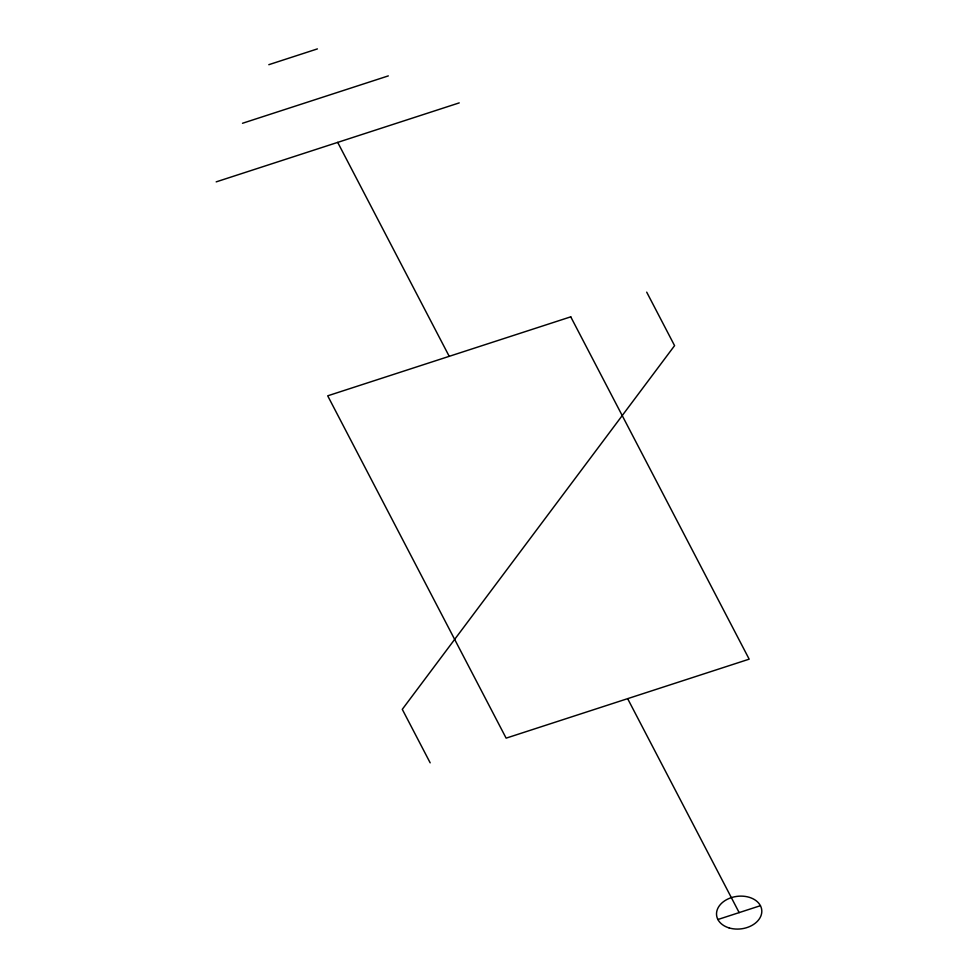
<?xml version="1.0" encoding="UTF-8"?>
<svg xmlns="http://www.w3.org/2000/svg" width="978" height="978" viewBox="0 0 978 978"><rect width="100%" height="100%" fill="white"/><g stroke="black" fill="none" stroke-linecap="round" stroke-linejoin="round"><path stroke-width="1.47" d="M268.803 64.695L317.41 48.9M242.495 123.277L388.315 75.893M216.187 181.871L459.232 102.886M717.889 919.516L760.432 905.689M646.702 292.153L674.575 345.65L402.288 709.343L430.173 762.828M337.703 142.385L449.22 356.334M627.644 698.659L739.16 912.608M570.749 316.835L327.703 395.821L506.127 738.145L749.172 659.16L570.749 316.835M729.16 927.939A22.739 16.381 -7 0 0 761.764 910.2A22.739 16.381 -7 0 0 726.556 899.687A22.739 16.381 -7 0 0 729.16 927.939"/></g></svg>
